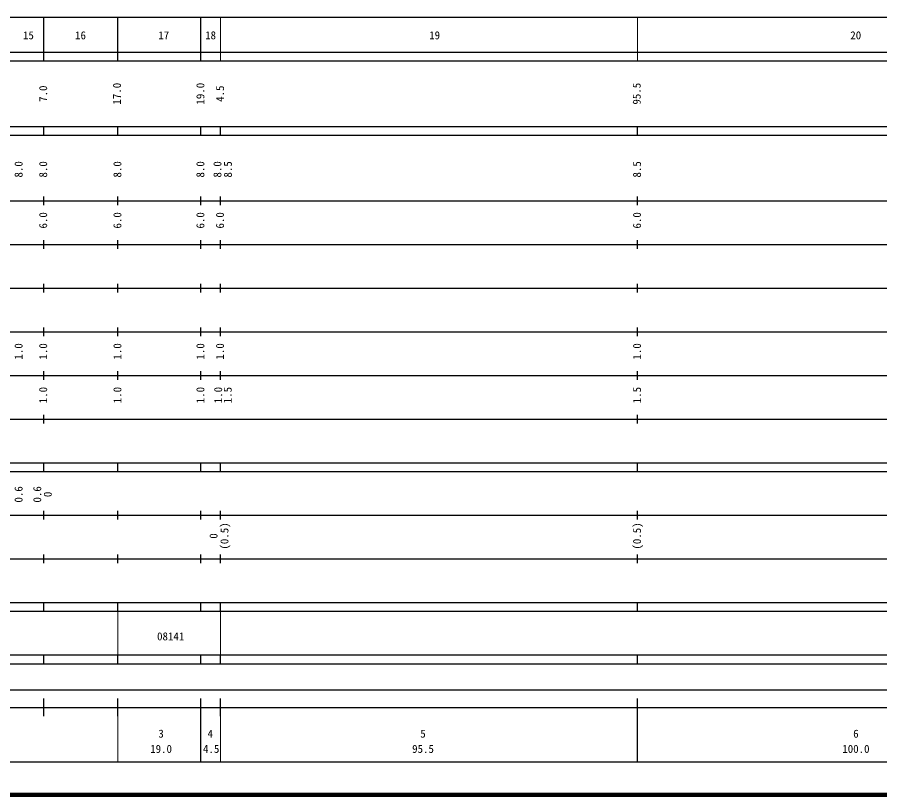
# Model space of a CAD drawing. Units: millimetres on the paper, enlarged 1000 times. Extents: x 40000 to 680000, y 20000 to 380000.
# Drawn here: x 225938 to 423459, y 20000 to 198000 of the extents above; entities that cross this region are included whole.
import ezdxf
from ezdxf.enums import TextEntityAlignment as Align

# ---------------------------------------------------------------- set-up
doc = ezdxf.new("R2010")
doc.units = ezdxf.units.MM
doc.header["$LTSCALE"] = 1000
doc.layers.add('M-TTL', color=2, linetype='Continuous', lineweight=140)
doc.layers.add('M-TTL-BAND', color=7, linetype='Continuous', lineweight=25)
doc.styles.add('ＭＳ ゴシック', font='')
doc.styles.get('ＭＳ ゴシック').set_extended_font_data('MS Gothic')

msp = doc.modelspace()

# ---------------------------------------------------------------- linework, layer by layer
at = {"layer": 'M-TTL'}
msp.add_line((40000, 20000), (680000, 20000), dxfattribs=at)
at = {"layer": 'M-TTL-BAND'}
for p, q in [((68000, 198000), (579000, 198000)), ((232000, 188000), (232000, 198000)), ((249000, 188000), (249000, 198000)), ((268000, 188000), (268000, 198000)), ((40000, 190000), (579000, 190000)), ((40000, 188000), (579000, 188000)), ((40000, 173000), (579000, 173000)), ((232000, 171000), (232000, 173000)), ((249000, 171000), (249000, 173000)), ((268000, 171000), (268000, 173000)), ((272500, 171000), (272500, 173000)), ((368000, 171000), (368000, 173000)), ((40000, 171000), (579000, 171000)), ((232000, 155000), (232000, 157000)), ((249000, 155000), (249000, 157000)), ((268000, 155000), (268000, 157000)), ((272500, 155000), (272500, 157000)), ((368000, 155000), (368000, 157000)), ((40000, 156000), (579000, 156000)), ((232000, 145000), (232000, 147000)), ((249000, 145000), (249000, 147000)), ((268000, 145000), (268000, 147000)), ((272500, 145000), (272500, 147000)), ((368000, 145000), (368000, 147000)), ((46000, 146000), (579000, 146000)), ((232000, 135000), (232000, 137000)), ((249000, 135000), (249000, 137000)), ((268000, 135000), (268000, 137000)), ((272500, 135000), (272500, 137000)), ((368000, 135000), (368000, 137000)), ((52000, 136000), (579000, 136000)), ((232000, 125000), (232000, 127000)), ((249000, 125000), (249000, 127000)), ((268000, 125000), (268000, 127000)), ((272500, 125000), (272500, 127000)), ((368000, 125000), (368000, 127000)), ((46000, 126000), (579000, 126000)), ((232000, 115000), (232000, 117000)), ((249000, 115000), (249000, 117000)), ((268000, 115000), (268000, 117000)), ((272500, 115000), (272500, 117000)), ((368000, 115000), (368000, 117000)), ((52000, 116000), (579000, 116000)), ((232000, 105000), (232000, 107000)), ((368000, 105000), (368000, 107000)), ((46000, 106000), (579000, 106000)), ((40000, 96000), (579000, 96000)), ((232000, 94000), (232000, 96000)), ((249000, 94000), (249000, 96000)), ((268000, 94000), (268000, 96000)), ((268000, 94000), (268000, 96000)), ((272500, 94000), (272500, 96000)), ((368000, 94000), (368000, 96000)), ((40000, 94000), (579000, 94000)), ((232000, 83000), (232000, 85000)), ((249000, 83000), (249000, 85000)), ((268000, 83000), (268000, 85000)), ((268000, 83000), (268000, 85000)), ((272500, 83000), (272500, 85000)), ((368000, 83000), (368000, 85000)), ((49000, 84000), (579000, 84000)), ((40000, 74000), (579000, 74000)), ((232000, 73000), (232000, 75000)), ((249000, 73000), (249000, 75000)), ((268000, 73000), (268000, 75000)), ((272500, 73000), (272500, 75000)), ((368000, 73000), (368000, 75000)), ((40000, 64000), (579000, 64000)), ((232000, 62000), (232000, 64000)), ((249000, 62000), (249000, 64000)), ((268000, 62000), (268000, 64000)), ((272500, 62000), (272500, 64000)), ((368000, 62000), (368000, 64000)), ((40000, 62000), (579000, 62000)), ((40000, 52000), (579000, 52000)), ((232000, 50000), (232000, 52000)), ((249000, 50000), (249000, 52000)), ((268000, 50000), (268000, 52000)), ((272500, 50000), (272500, 52000)), ((368000, 50000), (368000, 52000)), ((40000, 50000), (579000, 50000)), ((71000, 44000), (565172, 44000)), ((232000, 38000), (232000, 42000)), ((249000, 38000), (249000, 42000)), ((268000, 27500), (268000, 42000)), ((272500, 38000), (272500, 42000)), ((368000, 27500), (368000, 42000)), ((40000, 40000), (579000, 40000)), ((68000, 27500), (579000, 27500))]:
    msp.add_line(p, q, dxfattribs=at)
at = {"layer": 'M-TTL-BAND', "lineweight": 13}
for p, q in [((272500, 188000), (272500, 198000)), ((368000, 188000), (368000, 198000)), ((249000, 62000), (249000, 52000)), ((272500, 62000), (272500, 52000)), ((249000, 38000), (249000, 27500)), ((272500, 38000), (272500, 27500))]:
    msp.add_line(p, q, dxfattribs=at)

# ---------------------------------------------------------------- texts
at = {"layer": 'M-TTL-BAND', "style": 'ＭＳ ゴシック'}
for s, p in [('15', (228500, 192405)), ('16', (240427, 192405)), ('17', (259478, 192405)), ('18', (270216, 192405)), ('19', (321515, 192405)), ('20', (417963, 192405)), ('3', (258876, 32523)), ('4', (270147, 32523)), ('5', (318865, 32523)), ('6', (418000, 32523)), ('19.0', (258876, 29033)), ('4.5', (270352, 29033)), ('95.5', (318865, 29033)), ('100.0', (418000, 29033))]:
    msp.add_text(s, height=1833, dxfattribs=at).set_placement(p, align=Align.BOTTOM_CENTER)
for s, p in [('7.0', (233332, 180500)), ('17.0', (250229, 180500)), ('19.0', (269332, 180500)), ('4.5', (273832, 180500)), ('95.5', (369261, 180500)), ('8.0', (227702, 163174)), ('8.0', (233332, 163174)), ('8.0', (250332, 163174)), ('8.0', (269332, 163174)), ('8.0', (273241, 163174)), ('8.5', (275633, 163174)), ('8.5', (369332, 163174)), ('6.0', (233332, 151500)), ('6.0', (250332, 151500)), ('6.0', (269332, 151500)), ('6.0', (273832, 151500)), ('6.0', (369332, 151500)), ('1.0', (227702, 121500)), ('1.0', (233332, 121500)), ('1.0', (250332, 121500)), ('1.0', (269332, 121500)), ('1.0', (273832, 121500)), ('1.0', (369332, 121500)), ('1.0', (233332, 111500)), ('1.0', (250332, 111500)), ('1.0', (269332, 111500)), ('1.0', (273412, 111500)), ('1.5', (275599, 111500)), ('1.5', (369332, 111500)), ('0.6', (227702, 88764)), ('0.6', (231978, 88764)), ('0', (234381, 88764)), ('(0.5)', (274852, 79244)), ('(0.5)', (369332, 79244)), ('0', (272352, 79244))]:
    msp.add_text(s, height=1833, rotation=90, dxfattribs=at).set_placement(p, align=Align.BOTTOM_CENTER)
msp.add_text('08141', height=1833, dxfattribs=at).set_placement((257963, 54797), align=Align.BOTTOM_LEFT)

doc.saveas('drawing.dxf')
